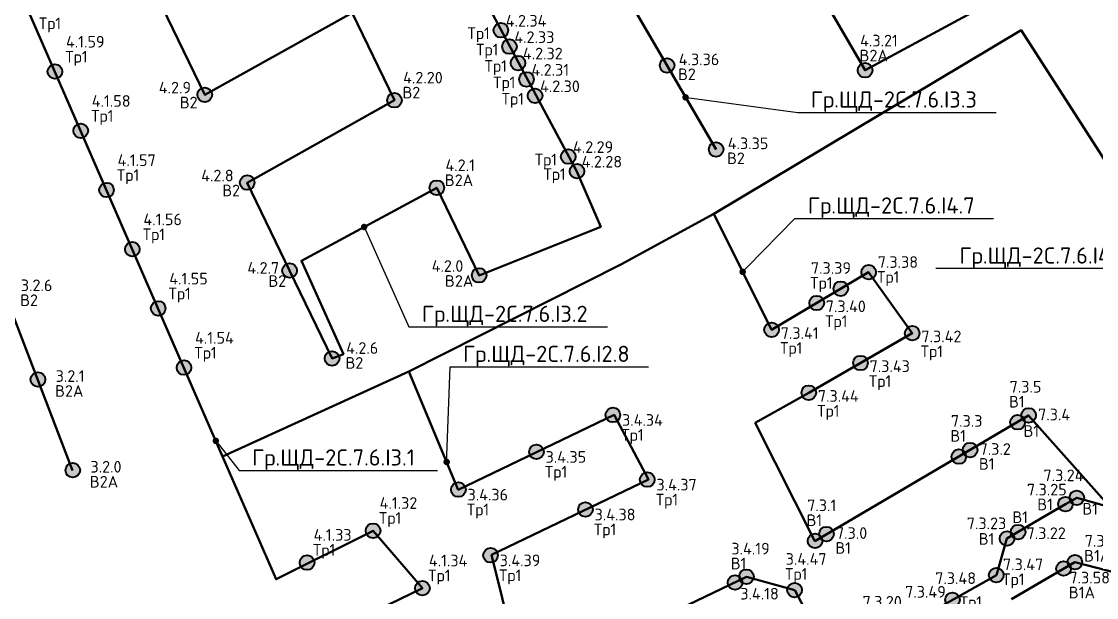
# Model space of a CAD drawing. Header units: millimetres. Extents: x -500444 to 437433, y -1435259 to 1593622.
# Drawn here: x -47246 to -30664, y -1368608 to -1359717 of the extents above; entities that cross this region are included whole.
import ezdxf
from ezdxf import colors
from ezdxf.entities.mleader import LeaderData, LeaderLine
from ezdxf.math import Vec2, Vec3

# ---------------------------------------------------------------- set-up
doc = ezdxf.new("R2010")
doc.units = ezdxf.units.MM
for name, color, linetype, lineweight in [('_Гр.ЩД-2C.7.6.I2.6', 6, 'Continuous', 50), ('_Гр.ЩД-2C.7.6.I2.8', 6, 'Continuous', 50), ('_Гр.ЩД-2C.7.6.I3.1', 6, 'Continuous', 50), ('_Гр.ЩД-2C.7.6.I3.2', 6, 'Continuous', 50), ('_Гр.ЩД-2C.7.6.I3.3', 6, 'Continuous', 50), ('_Гр.ЩД-2C.7.6.I4.7', 6, 'Continuous', 50), ('_Гр.ЩД-2C.7.6.I4.8', 6, 'Continuous', 50), ('A-ANNO-DIMS', 7, 'Continuous', 9), ('ПК', 252, 'Continuous', 30), ('Светильники аварийные', 1, 'Continuous', 40)]:
    doc.layers.add(name, color=color, linetype=linetype, lineweight=lineweight)
doc.layers.add('Вставка', color=252, linetype='Continuous')
doc.layers.add('сВЕтильники', color=7, linetype='Continuous', lineweight=40, true_color=0x0000f0)
doc.styles.add('GOST 2.304', font='')
doc.styles.add('ISOCPEUR', font='isocpeur.ttf', dxfattribs={"height": 250})
doc.styles.add('TableTextStyle', font='isocpeur.ttf', dxfattribs={"width": 0.9})
doc.styles.get('GOST 2.304').set_extended_font_data('GOST Common')
doc.linetypes.add('Truba', pattern='A,3e-05,[4,MSH_7,S=1,R=0,X=0,Y=0],-3.022072', length=3.022102)
doc.dimstyles.new('М-200', dxfattribs={"dimtxt": 400, "dimasz": 160, "dimexe": 200, "dimexo": 400, "dimgap": 50, "dimtad": 1, "dimdec": 0, "dimzin": 0, "dimdsep": 46, "dimtxsty": 'GOST 2.304', "dimblk": 'ARCHTICK', "dimcen": 180, "dimdle": 200, "dimadec": 0, "dimazin": 0, "dimtfac": 1, "dimtdec": 0, "dimtmove": 1, "dimatfit": 0, "dimfxl": 1, "dimtolj": 1, "dimtzin": 0, "dimarcsym": 0})

# ---------------------------------------------------------------- blocks, each defined once
blk = doc.blocks.new('_ArchTick')
at = {"color": 0, "linetype": 'ByBlock', "const_width": 0.15}
blk.add_lwpolyline([(-0.5, -0.5), (0.5, 0.5)], dxfattribs=at)
blk = doc.blocks.new('*D41')
at = {"layer": 'A-ANNO-DIMS', "color": 0, "lineweight": -2, "transparency": 16777216}
blk.add_arc((-165704, -113309), 107894, 270, 326, dxfattribs=at)
at = {"layer": 'Defpoints', "color": 0, "lineweight": 30, "transparency": 16777216}
for p in [(-165704, -113309), (-165704, -113309), (-75741, -173990), (-131171, -215528), (-165704, -221903)]:
    blk.add_point(p, dxfattribs=at)
at = {"layer": 'A-ANNO-DIMS', "color": 0, "lineweight": -2, "transparency": 16777216, "xscale": 160, "yscale": 160, "zscale": 160}
for p, rotation in [((-76255, -173643), 55.99999895826774), ((-165704, -221203), 179.9999981265246)]:
    blk.add_blockref('_ArchTick', p, dxfattribs=dict(at, rotation=rotation))
at = {"layer": 'A-ANNO-DIMS', "color": 0, "transparency": 16777216, "insert": (-114300, -207822), "char_height": 400, "attachment_point": 5, "rotation": 28.5412, "style": 'GOST 2.304'}
blk.add_mtext('\\A1;56,0%%D', dxfattribs=at)
blk = doc.blocks.new('A$Cab2378fa')
at = {"lineweight": 25}
h = blk.add_hatch(color=256, dxfattribs=at)
h.paths.add_polyline_path([(162, -157, 0.442338), (148, 178), (0, 0)])
h.paths.add_polyline_path([(-142, -170), (0, 0), (-163, 158, 0.430096)])
at = {"lineweight": 25, "true_color": 0xfff5f5}
h = blk.add_hatch(color=7, dxfattribs=at)
h.dxf.hatch_style = 1
h.paths.add_polyline_path([(0, 0), (-142, -170, 0.174923), (3, -222, 0.197808), (162, -157)])
h.paths.add_polyline_path([(-163, 158), (0, 0), (148, 178, 0.175398), (3, 230, 0.209014)])
blk.add_circle((3, 4), 226)
blk = doc.blocks.new('Гр.ЩД-2C.7.6.I2.6')
at = {"layer": '_Гр.ЩД-2C.7.6.I2.6', "color": 18, "true_color": 0x000000, "style": 'TableTextStyle'}
for s, p in [('В2', (40100, 22245)), ('B2A', (40637, 20844)), ('B2A', (41173, 19443))]:
    blk.add_text(s, height=180, dxfattribs=at).set_placement(p)
at = {"layer": '_Гр.ЩД-2C.7.6.I2.6', "ltscale": 100, "style": 'TableTextStyle'}
for tag, p in [('55', (28916, 39744, 6620)), ('В2', (34206, 37883)), ('ТР1', (29990, 37137)), ('В2', (31739, 36857)), ('В2', (34742, 36482)), ('ТР1', (30293, 36246)), ('В2', (32312, 35554)), ('ТР1', (30597, 35355)), ('B2A', (35279, 35082)), ('ТР1', (30900, 34464)), ('В2', (32847, 34153)), ('B2A', (35816, 33681)), ('ТР1', (31204, 33572)), ('ТР1', (31508, 32681)), ('В2', (33382, 32752)), ('В2', (36353, 32280)), ('ТР1', (31811, 31790)), ('В2', (33917, 31350)), ('ТР1', (32115, 30899)), ('В2', (36889, 30879)), ('ТР1', (32418, 30008)), ('В2', (34452, 29949)), ('В2', (37426, 29479)), ('ТР1', (32722, 29117)), ('В2', (34987, 28548)), ('ТР1', (33025, 28225)), ('B2A', (37963, 28078)), ('ТР1', (33329, 27334)), ('В2', (35522, 27146)), ('B2A', (38500, 26677)), ('ТР1', (33632, 26443)), ('В2', (36057, 25745)), ('ТР1', (33936, 25552)), ('В2', (39036, 25276)), ('ТР1', (34240, 24661)), ('В2', (36592, 24344)), ('В2', (39573, 23876)), ('ТР1', (34543, 23769)), ('ТР1', (34847, 22878)), ('В2', (37127, 22942)), ('В2', (40110, 22475)), ('ТР1', (35150, 21987)), ('В2', (37662, 21541)), ('ТР1', (35454, 21096)), ('B2A', (40647, 21074)), ('ТР1', (35757, 20205)), ('В2', (38197, 20140)), ('B2A', (41183, 19673)), ('ТР1', (36061, 19314)), ('В2', (38732, 18738)), ('ТР1', (36364, 18422))]:
    blk.add_attdef(tag, p, '', height=180, dxfattribs=at)
blk = doc.blocks.new('Гр.ЩД-2C.7.6.I2.8')
at = {"layer": '_Гр.ЩД-2C.7.6.I2.8', "color": 18, "true_color": 0x000000, "style": 'TableTextStyle'}
for s, p in [('Тр1', (49373, 20166)), ('Тр1', (48194, 19596)), ('Тр1', (49904, 19167)), ('Тр1', (46990, 19014)), ('Тр1', (48950, 18707)), ('В1', (51060, 18181)), ('Тр1', (47486, 17999)), ('Тр1', (51898, 18020))]:
    blk.add_text(s, height=180, dxfattribs=at).set_placement(p)
at = {"layer": '_Гр.ЩД-2C.7.6.I2.8', "ltscale": 100, "style": 'TableTextStyle'}
for tag, p in [('ТР1', (49383, 20396)), ('ТР1', (48204, 19826)), ('ТР1', (49914, 19397)), ('ТР1', (47000, 19244)), ('ТР1', (48960, 18937)), ('В1', (51070, 18411)), ('ТР1', (47496, 18229)), ('ТР1', (51908, 18250)), ('В1', (51207, 17715)), ('ТР1', (52350, 17420)), ('В1', (48758, 17302)), ('В1', (51546, 17104)), ('В1', (50665, 16971)), ('В1', (47810, 16853)), ('ТР1', (52697, 16767)), ('В1', (48899, 16602)), ('ТР1', (51914, 16459)), ('ТР1', (50868, 16377)), ('ТР1', (52977, 16240)), ('В1', (47960, 16155)), ('В1', (49284, 15927)), ('ТР1', (50379, 15899)), ('ТР1', (49769, 15648)), ('В1', (52185, 15592)), ('ТР1', (53299, 15637)), ('В1', (48341, 15537)), ('В1', (51185, 15252)), ('В1', (52200, 15360)), ('В1', (49106, 15211)), ('В1', (51172, 15025)), ('ТР1', (53648, 14980)), ('B1A', (49689, 14520)), ('В1', (50869, 14516)), ('В1', (52909, 14401)), ('В1', (52289, 14188)), ('B1A', (49258, 14059)), ('ТР1', (53449, 13779)), ('В1', (50843, 13688)), ('В1', (51708, 13732)), ('ТР1', (54276, 13583)), ('ТР1', (52606, 13546)), ('В1', (52132, 13337)), ('B1A', (49721, 13059)), ('ТР1', (51047, 12772)), ('ТР1', (52384, 12825)), ('B1A', (49494, 12597)), ('В1', (53439, 12706)), ('В1', (53436, 12477)), ('В1', (51424, 12313)), ('В1', (54625, 12134)), ('ТР1', (49320, 12050)), ('В1', (49986, 11826)), ('В1', (51202, 11829)), ('В1', (54241, 11628)), ('В1', (50470, 11527)), ('ТР1', (49236, 11253)), ('В1', (51603, 11115)), ('В1', (50652, 10654)), ('В1', (51690, 10394)), ('В1', (50730, 9943))]:
    blk.add_attdef(tag, p, '', height=180, dxfattribs=at)
blk = doc.blocks.new('_Dot')
at = {"color": 0, "linetype": 'ByBlock', "lineweight": -2}
blk.add_line((-0.5, 0), (-1, 0), dxfattribs=at)
at = {"color": 0, "linetype": 'ByBlock', "const_width": 0.5}
blk.add_lwpolyline([(-0.25, 0, 1), (0.25, 0, 1)], format="xyb", close=True, dxfattribs=at)
blk = doc.blocks.new('Гр.ЩД-2C.7.6.I3.1')
at = {"layer": '_Гр.ЩД-2C.7.6.I3.1', "color": 18, "true_color": 0x000000, "style": 'TableTextStyle'}
for p in [(40796, 26003), (41194, 25090), (41592, 24176), (41990, 23262), (42388, 22348), (42787, 21434), (45634, 18884), (44616, 18392), (46394, 17997)]:
    blk.add_text('Тр1', height=180, dxfattribs=at).set_placement(p)
at = {"layer": '_Гр.ЩД-2C.7.6.I3.1', "ltscale": 100, "style": 'TableTextStyle'}
for tag, p in [('ТР1', (40806, 26233)), ('ТР1', (41204, 25320)), ('ТР1', (41602, 24406)), ('ТР1', (42000, 23492)), ('ТР1', (42398, 22578)), ('ТР1', (42797, 21664)), ('ТР1', (45644, 19114)), ('ТР1', (44626, 18622)), ('ТР1', (46404, 18227)), ('ТР1', (44427, 17447)), ('В1', (45856, 15574)), ('В1', (45025, 15501)), ('В1', (48125, 15310)), ('В1', (44215, 15161)), ('ТР1', (48640, 14769)), ('В1', (43523, 14693)), ('ТР1', (45488, 14733)), ('В1', (46214, 14414)), ('ТР1', (47725, 14542)), ('В1', (45478, 14147)), ('ТР1', (47056, 14192)), ('В1', (48066, 13891)), ('В1', (44237, 13744)), ('ТР1', (45276, 13723)), ('В1', (44244, 13537)), ('ТР1', (46575, 13550)), ('В1', (47393, 13428)), ('В1', (48501, 13422)), ('В1', (45902, 13358)), ('В1', (46776, 13219)), ('В1', (49074, 13151)), ('ТР1', (44061, 12933)), ('В1', (45034, 12847)), ('ТР1', (46165, 12699)), ('В1', (45382, 12423)), ('ТР1', (45518, 12016)), ('В1', (48362, 12073)), ('В1', (49010, 11792)), ('ТР1', (46398, 11711)), ('В1', (47351, 11605)), ('В1', (47097, 11399)), ('ТР1', (48631, 11189)), ('В1', (45441, 10993)), ('ТР1', (47444, 10965)), ('В1', (45437, 10777)), ('ТР1', (46617, 10851)), ('В1', (47983, 10596)), ('В1', (47982, 10390)), ('ТР1', (45339, 10154)), ('ТР1', (47401, 9970)), ('ТР1', (44322, 9721)), ('В1', (45649, 9744)), ('В1', (46596, 9624)), ('ТР1', (47456, 9706)), ('ТР1', (45173, 9549)), ('В1', (48148, 9321)), ('ТР1', (47404, 9192)), ('В1', (48585, 9145)), ('В1', (46184, 8468)), ('В1', (47234, 8400))]:
    blk.add_attdef(tag, p, '', height=180, dxfattribs=at)
blk = doc.blocks.new('Гр.ЩД-2C.7.6.I3.2')
at = {"layer": '_Гр.ЩД-2C.7.6.I3.2', "color": 18, "true_color": 0x000000, "style": 'TableTextStyle'}
for s, p in [('Тр1', (40388, 26518)), ('Тр1', (47000, 26366)), ('Тр1', (47132, 26113)), ('Тр1', (47264, 25860)), ('Тр1', (47396, 25607)), ('В2', (45997, 25449)), ('В2', (42562, 25296)), ('Тр1', (47527, 25354)), ('Тр1', (48037, 24416)), ('B2A', (46649, 24097)), ('Тр1', (48171, 24191)), ('В2', (43217, 23939)), ('В2', (43929, 22541)), ('B2A', (46651, 22542)), ('В2', (45118, 21277))]:
    blk.add_text(s, height=180, dxfattribs=at).set_placement(p)
at = {"layer": '_Гр.ЩД-2C.7.6.I3.2', "ltscale": 100, "style": 'TableTextStyle'}
for tag, p in [('55', (38380, 44191, 6620)), ('55', (33373, 41870, 6620)), ('В2', (38327, 40463)), ('ТР1', (34830, 39449)), ('В2', (36534, 39330)), ('В2', (39484, 39200)), ('ТР1', (35221, 38629)), ('В2', (37189, 37973)), ('B2A', (40136, 37848)), ('ТР1', (35620, 37715)), ('ТР1', (36018, 36801)), ('Л2', (39422, 36679)), ('В2', (37843, 36617)), ('B2A', (40789, 36496)), ('ТР1', (36416, 35887)), ('В2', (38498, 35260)), ('В2', (41441, 35144)), ('ТР1', (36814, 34973)), ('ТР1', (37212, 34059)), ('В2', (39153, 33903)), ('В2', (42093, 33791)), ('ТР1', (37611, 33145)), ('В2', (39807, 32547)), ('В2', (42746, 32439)), ('ТР1', (38009, 32232)), ('Л2', (43167, 31691)), ('ТР1', (38407, 31318)), ('В2', (40462, 31190)), ('B2A', (43398, 31087)), ('ТР1', (38805, 30404)), ('В2', (41116, 29833)), ('B2A', (44050, 29735)), ('ТР1', (39204, 29490)), ('ТР1', (39602, 28576)), ('В2', (41771, 28476)), ('В2', (44702, 28383)), ('ТР1', (46604, 28413)), ('ТР1', (46713, 28214)), ('ТР1', (46822, 28016)), ('ТР1', (46931, 27817)), ('ТР1', (40000, 27662)), ('В2', (42425, 27120)), ('В2', (45355, 27031)), ('ТР1', (40398, 26748)), ('ТР1', (47590, 26558)), ('ТР1', (47722, 26305)), ('ТР1', (47854, 26052)), ('ТР1', (47985, 25799)), ('В2', (42238, 25526)), ('В2', (46007, 25679)), ('ТР1', (48117, 25546)), ('ТР1', (48626, 24608)), ('ТР1', (48761, 24383)), ('B2A', (46659, 24327)), ('В2', (42892, 24169)), ('В2', (43604, 22744)), ('B2A', (46446, 22772)), ('В2', (45128, 21507))]:
    blk.add_attdef(tag, p, '', height=180, dxfattribs=at)
blk = doc.blocks.new('Гр.ЩД-2C.7.6.I3.3')
at = {"layer": '_Гр.ЩД-2C.7.6.I3.3', "color": 18, "true_color": 0x000000, "style": 'TableTextStyle'}
for s, p in [('B2A', (53046, 26021)), ('В2', (50247, 25732)), ('В2', (51003, 24435))]:
    blk.add_text(s, height=180, dxfattribs=at).set_placement(p)
at = {"layer": '_Гр.ЩД-2C.7.6.I3.3', "ltscale": 100, "style": 'TableTextStyle'}
for tag, p in [('55', (42890, 46855, 6620)), ('ТР1', (44113, 44384)), ('ТР1', (44655, 43532)), ('В2', (43433, 43010)), ('ТР1', (45197, 42680)), ('ТР1', (45739, 41827)), ('В2', (44189, 41714)), ('В2', (41184, 41524)), ('ТР1', (46281, 40975)), ('B2A', (44945, 40417)), ('В2', (41940, 40227)), ('ТР1', (46824, 40122)), ('B2A', (45702, 39120)), ('ТР1', (47366, 39270)), ('В2', (42696, 38930)), ('Л1', (41448, 38754)), ('Л2', (43430, 38352)), ('ТР1', (47908, 38418)), ('В2', (46458, 37823)), ('В2', (43452, 37633)), ('ТР1', (48450, 37565)), ('ТР1', (48992, 36713)), ('В2', (47214, 36526)), ('В2', (44208, 36337)), ('ТР1', (49534, 35861)), ('В2', (47970, 35230)), ('В2', (44965, 35040)), ('ТР1', (50076, 35008)), ('ТР1', (50618, 34156)), ('B2A', (48726, 33933)), ('В2', (45721, 33743)), ('ТР1', (51161, 33303)), ('Л2', (46226, 33061)), ('B2A', (49482, 32636)), ('В2', (46477, 32446)), ('ТР1', (51703, 32451)), ('ТР1', (52245, 31599)), ('В2', (50238, 31339)), ('В2', (47223, 31169)), ('ТР1', (52787, 30746)), ('Л1', (45883, 30531)), ('В2', (50994, 30042)), ('В2', (47989, 29853)), ('ТР1', (53329, 29894)), ('ТР1', (53871, 29041)), ('В2', (51750, 28745)), ('В2', (48745, 28556)), ('ТР1', (54413, 28189)), ('B2A', (52507, 27449)), ('В2', (49501, 27259)), ('ТР1', (54955, 27337)), ('B2A', (53056, 26251)), ('В2', (50257, 25962)), ('В2', (51013, 24665))]:
    blk.add_attdef(tag, p, '', height=180, dxfattribs=at)
blk = doc.blocks.new('Гр.ЩД-2C.7.6.I4.7')
at = {"layer": '_Гр.ЩД-2C.7.6.I4.7', "color": 18, "true_color": 0x000000, "style": 'TableTextStyle'}
for s, p in [('Тр1', (53067, 22604)), ('Тр1', (52037, 22512)), ('Тр1', (52266, 21921)), ('Тр1', (51571, 21508)), ('Тр1', (53740, 21456)), ('Тр1', (52942, 20996)), ('В1', (55102, 20679)), ('Тр1', (52144, 20537)), ('В1', (55326, 20226)), ('В1', (54197, 20151)), ('В1', (54638, 19718)), ('В1', (55538, 19093)), ('В1', (55154, 18896)), ('В1', (56233, 19026)), ('В1', (51979, 18849)), ('В1', (54635, 18561)), ('В1', (52423, 18421)), ('B1A', (56260, 18301)), ('Тр1', (54998, 17938)), ('B1A', (56024, 17733)), ('Тр1', (54343, 17586))]:
    blk.add_text(s, height=180, dxfattribs=at).set_placement(p)
at = {"layer": '_Гр.ЩД-2C.7.6.I4.7', "ltscale": 100, "style": 'TableTextStyle'}
for tag, p in [('ТР1', (52047, 22742)), ('ТР1', (53077, 22834)), ('ТР1', (52276, 22151)), ('ТР1', (51581, 21738)), ('ТР1', (53750, 21686)), ('ТР1', (52952, 21226)), ('В1', (55112, 20909)), ('ТР1', (52154, 20767)), ('В1', (55551, 20480)), ('В1', (54207, 20381)), ('В1', (54648, 19948)), ('В1', (55634, 19541)), ('В1', (55379, 19321)), ('ТР1', (56762, 19272)), ('В1', (51989, 19079)), ('В1', (54451, 18801)), ('В1', (52433, 18651)), ('В1', (55373, 18649)), ('B1A', (56270, 18531)), ('В1', (57178, 18249)), ('ТР1', (55008, 18168)), ('ТР1', (53963, 17955)), ('B1A', (56034, 17963)), ('ТР1', (53499, 17743)), ('В1', (57690, 17743)), ('В1', (52843, 17590)), ('В1', (52271, 17446)), ('В1', (58832, 17399)), ('В1', (54719, 17309)), ('В1', (57935, 17248)), ('ТР1', (53430, 17077)), ('В1', (55602, 17177)), ('В1', (54206, 16999)), ('В1', (55810, 16736)), ('B1A', (57203, 16775)), ('В1', (52493, 16598)), ('В1', (53502, 16580)), ('ТР1', (58439, 16578)), ('B1A', (56496, 16468)), ('В1', (57467, 15952)), ('В1', (58247, 15973)), ('В1', (54968, 15586)), ('ТР1', (56409, 15581)), ('В1', (55834, 15441)), ('В1', (57348, 15322)), ('В1', (54098, 14989)), ('ТР1', (55067, 15001)), ('В1', (56694, 15006)), ('В1', (53759, 14774)), ('ТР1', (55862, 14795)), ('В1', (58037, 14735)), ('ТР1', (55038, 14434)), ('В1', (58980, 14514)), ('В1', (57137, 14196)), ('В1', (53945, 14008)), ('В1', (54916, 13986)), ('В1', (58067, 13980)), ('ТР1', (54401, 13219)), ('ТР1', (54555, 12654)), ('В1', (55629, 12610)), ('В1', (55037, 12313))]:
    blk.add_attdef(tag, p, '', height=180, dxfattribs=at)
blk = doc.blocks.new('Оси200')
at = {"layer": 'A-ANNO-DIMS', "color": 253}
dim = blk.add_angular_dim_2l(base=(-131171, -215527.9), line1=((-165703.8, -113309.3), (-75741.3, -173989.8)), line2=((-165703.8, -113309.3), (-165703.8, -221903.3)), text='56,0%%D', dimstyle='М-200', override={"dimadec": 2, "dimtmove": 2}, dxfattribs=at)
dim.commit()
dim.dimension.update_dxf_attribs({"geometry": '*D41', "text_midpoint": (-114299.5, -207822), "dimtype": 130})
blk = doc.blocks.new('A$C20f07326')
at = {"layer": 'A-ANNO-DIMS', "color": 253}
blk.add_blockref('Оси200', (404603.7, 213803.6), dxfattribs=at)

msp = doc.modelspace()

# ---------------------------------------------------------------- block references
at = {"layer": 'Вставка', "linetype": 'Truba', "lineweight": 30, "ltscale": 100}
msp.add_blockref('A$C20f07326', (-318166, -1386354), dxfattribs=at)

# ---------------------------------------------------------------- next in the draw order: linework, layer by layer
at = {"layer": '_Гр.ЩД-2C.7.6.I2.6', "ltscale": 100}
msp.add_lwpolyline([(-64222, -1334555), (-63394, -1337709), (-61990, -1337234), (-61480, -1338950), (-58810, -1346835), (-57529, -1349215), (-51135, -1367932), (-51020, -1368280), (-48905, -1367576), (-55863, -1349361), (-53434, -1348434), (-46457, -1366645)], dxfattribs=at)
at = {"layer": '_Гр.ЩД-2C.7.6.I2.8', "ltscale": 100}
msp.add_lwpolyline([(-64222, -1334555), (-63394, -1337709), (-61987, -1337243), (-57897, -1335775), (-57195, -1337490), (-53913, -1344979), (-52704, -1346781), (-44741, -1365061), (-44144, -1366432), (-41272, -1365118), (-40509, -1366944), (-38106, -1365790), (-37575, -1366788), (-39995, -1367947), (-39502, -1369941), (-36065, -1368289), (-35320, -1368494), (-34879, -1369324)], dxfattribs=at)
at = {"layer": '_Гр.ЩД-2C.7.6.I3.1', "ltscale": 100}
msp.add_lwpolyline([(-64222, -1334555), (-63394, -1337709), (-57897, -1335775), (-57192, -1337486), (-53913, -1344979), (-52704, -1346781), (-44144, -1366432), (-43319, -1368325), (-41823, -1367577), (-41063, -1368464), (-42430, -1369125)], dxfattribs=at)
at = {"layer": '_Гр.ЩД-2C.7.6.I3.2', "ltscale": 100}
msp.add_lwpolyline([(-48015, -1347413), (-47060, -1349400), (-47120, -1349740), (-46823, -1349872), (-46710, -1350115), (-44101, -1355525), (-42574, -1358691), (-40837, -1357998), (-38679, -1362030), (-38310, -1362886), (-40187, -1363636), (-40840, -1362283), (-42929, -1363411), (-42281, -1364850), (-42455, -1364918), (-43110, -1363561), (-43765, -1362205), (-41493, -1360933), (-42146, -1359581), (-44419, -1360848), (-45075, -1359493), (-50965, -1347281)], dxfattribs=at)
at = {"layer": '_Гр.ЩД-2C.7.6.I3.3', "ltscale": 100}
msp.add_lwpolyline([(-64222, -1334555), (-63394, -1337709), (-57897, -1335775), (-53775, -1333801), (-50149, -1331679), (-49179, -1333145), (-44807, -1339855), (-43439, -1341984), (-32598, -1359034), (-32337, -1359445), (-34234, -1360470), (-44064, -1343611), (-46362, -1344835), (-45222, -1346790), (-46416, -1347559), (-45149, -1346917), (-40621, -1354681), (-41966, -1355900), (-40541, -1354819), (-36533, -1361694)], dxfattribs=at)
at = {"layer": '_Гр.ЩД-2C.7.6.I4.7', "ltscale": 100}
for points in [[(-64222, -1334555), (-63394, -1337709), (-57897, -1335775), (-53913, -1344979), (-52704, -1346781), (-44144, -1366432), (-41272, -1365118), (-38002, -1363466), (-36568, -1362686), (-35676, -1364475), (-34179, -1363587), (-33506, -1364528), (-35102, -1365447), (-35928, -1365912), (-35007, -1367736), (-31711, -1365797), (-30454, -1367211), (-30968, -1367068), (-31143, -1367166), (-31524, -1367389), (-32045, -1367697), (-32209, -1368262), (-33807, -1369165)], [(-31973, -1368631), (-30999, -1368063), (-29642, -1368413), (-29541, -1368585), (-28393, -1369059)]]:
    msp.add_lwpolyline(points, dxfattribs=at)
at = {"layer": '_Гр.ЩД-2C.7.6.I4.8', "ltscale": 100}
msp.add_lwpolyline([(-64222, -1334555), (-63394, -1337709), (-61996, -1337217), (-57897, -1335775), (-53913, -1344979), (-52704, -1346781), (-44144, -1366432), (-41272, -1365118), (-38002, -1363466), (-36568, -1362686), (-31824, -1359851), (-29396, -1363640)], dxfattribs=at)

# ---------------------------------------------------------------- next in the draw order: block references
at = {"layer": '_Гр.ЩД-2C.7.6.I2.6'}
ref = msp.add_blockref('Гр.ЩД-2C.7.6.I2.6', (-87366, -1386354), dxfattribs=at)
ref.add_attrib('B2A', '3.2.0', (-46182, -1366680), dxfattribs={"ltscale": 100, "height": 180, "style": 'TableTextStyle'})
ref.add_attrib('B2A', '3.2.1', (-46719, -1365280), dxfattribs={"ltscale": 100, "height": 180, "style": 'TableTextStyle'})
ref.add_attrib('В2', '3.2.6', (-47256, -1363879), dxfattribs={"ltscale": 100, "height": 180, "style": 'TableTextStyle'})
at = {"layer": '_Гр.ЩД-2C.7.6.I2.8'}
ref = msp.add_blockref('Гр.ЩД-2C.7.6.I2.8', (-87366, -1386354), dxfattribs=at)
ref.add_attrib('В1', '3.4.18', (-36159, -1368639), dxfattribs={"ltscale": 100, "height": 180, "style": 'TableTextStyle'})
ref.add_attrib('В1', '3.4.19', (-36296, -1367943), dxfattribs={"ltscale": 100, "height": 180, "style": 'TableTextStyle'})
ref.add_attrib('ТР1', '3.4.34', (-37983, -1365958), dxfattribs={"ltscale": 100, "height": 180, "style": 'TableTextStyle'})
ref.add_attrib('ТР1', '3.4.35', (-39162, -1366528), dxfattribs={"ltscale": 100, "height": 180, "style": 'TableTextStyle'})
ref.add_attrib('ТР1', '3.4.36', (-40366, -1367110), dxfattribs={"ltscale": 100, "height": 180, "style": 'TableTextStyle'})
ref.add_attrib('ТР1', '3.4.37', (-37452, -1366956), dxfattribs={"ltscale": 100, "height": 180, "style": 'TableTextStyle'})
ref.add_attrib('ТР1', '3.4.38', (-38406, -1367417), dxfattribs={"ltscale": 100, "height": 180, "style": 'TableTextStyle'})
ref.add_attrib('ТР1', '3.4.39', (-39870, -1368125), dxfattribs={"ltscale": 100, "height": 180, "style": 'TableTextStyle'})
ref.add_attrib('ТР1', '3.4.47', (-35458, -1368103), dxfattribs={"ltscale": 100, "height": 180, "style": 'TableTextStyle'})
at = {"layer": '_Гр.ЩД-2C.7.6.I3.1'}
ref = msp.add_blockref('Гр.ЩД-2C.7.6.I3.1', (-87366, -1386354), dxfattribs=at)
ref.add_attrib('ТР1', '4.1.32', (-41722, -1367239), dxfattribs={"ltscale": 100, "height": 180, "style": 'TableTextStyle'})
ref.add_attrib('ТР1', '4.1.33', (-42740, -1367731), dxfattribs={"ltscale": 100, "height": 180, "style": 'TableTextStyle'})
ref.add_attrib('ТР1', '4.1.34', (-40962, -1368127), dxfattribs={"ltscale": 100, "height": 180, "style": 'TableTextStyle'})
ref.add_attrib('ТР1', '4.1.54', (-44569, -1364690), dxfattribs={"ltscale": 100, "height": 180, "style": 'TableTextStyle'})
ref.add_attrib('ТР1', '4.1.55', (-44967, -1363776), dxfattribs={"ltscale": 100, "height": 180, "style": 'TableTextStyle'})
ref.add_attrib('ТР1', '4.1.56', (-45365, -1362862), dxfattribs={"ltscale": 100, "height": 180, "style": 'TableTextStyle'})
ref.add_attrib('ТР1', '4.1.57', (-45764, -1361948), dxfattribs={"ltscale": 100, "height": 180, "style": 'TableTextStyle'})
ref.add_attrib('ТР1', '4.1.58', (-46162, -1361034), dxfattribs={"ltscale": 100, "height": 180, "style": 'TableTextStyle'})
ref.add_attrib('ТР1', '4.1.59', (-46560, -1360120), dxfattribs={"ltscale": 100, "height": 180, "style": 'TableTextStyle'})
at = {"layer": '_Гр.ЩД-2C.7.6.I3.2'}
ref = msp.add_blockref('Гр.ЩД-2C.7.6.I3.2', (-87366, -1386354), dxfattribs=at)
ref.add_attrib('ТР1', '4.2.28', (-38605, -1361971), dxfattribs={"ltscale": 100, "height": 180, "style": 'TableTextStyle'})
ref.add_attrib('ТР1', '4.2.29', (-38739, -1361745), dxfattribs={"ltscale": 100, "height": 180, "style": 'TableTextStyle'})
ref.add_attrib('ТР1', '4.2.30', (-39248, -1360807), dxfattribs={"ltscale": 100, "height": 180, "style": 'TableTextStyle'})
ref.add_attrib('ТР1', '4.2.31', (-39380, -1360554), dxfattribs={"ltscale": 100, "height": 180, "style": 'TableTextStyle'})
ref.add_attrib('ТР1', '4.2.32', (-39512, -1360302), dxfattribs={"ltscale": 100, "height": 180, "style": 'TableTextStyle'})
ref.add_attrib('ТР1', '4.2.33', (-39644, -1360049), dxfattribs={"ltscale": 100, "height": 180, "style": 'TableTextStyle'})
ref.add_attrib('ТР1', '4.2.34', (-39776, -1359796), dxfattribs={"ltscale": 100, "height": 180, "style": 'TableTextStyle'})
ref.add_attrib('B2A', '4.2.0', (-40919, -1363581), dxfattribs={"ltscale": 100, "height": 180, "style": 'TableTextStyle'})
ref.add_attrib('B2A', '4.2.1', (-40706, -1362026), dxfattribs={"ltscale": 100, "height": 180, "style": 'TableTextStyle'})
ref.add_attrib('В2', '4.2.6', (-42238, -1364847), dxfattribs={"ltscale": 100, "height": 180, "style": 'TableTextStyle'})
ref.add_attrib('В2', '4.2.7', (-43762, -1363610), dxfattribs={"ltscale": 100, "height": 180, "style": 'TableTextStyle'})
ref.add_attrib('В2', '4.2.8', (-44474, -1362185), dxfattribs={"ltscale": 100, "height": 180, "style": 'TableTextStyle'})
ref.add_attrib('В2', '4.2.9', (-45128, -1360828), dxfattribs={"ltscale": 100, "height": 180, "style": 'TableTextStyle'})
ref.add_attrib('В2', '4.2.20', (-41359, -1360674), dxfattribs={"ltscale": 100, "height": 180, "style": 'TableTextStyle'})
at = {"layer": '_Гр.ЩД-2C.7.6.I3.3'}
ref = msp.add_blockref('Гр.ЩД-2C.7.6.I3.3', (-87366, -1386354), dxfattribs=at)
ref.add_attrib('B2A', '4.3.21', (-34310, -1360102), dxfattribs={"ltscale": 100, "height": 180, "style": 'TableTextStyle'})
ref.add_attrib('В2', '4.3.35', (-36352, -1361688), dxfattribs={"ltscale": 100, "height": 180, "style": 'TableTextStyle'})
ref.add_attrib('В2', '4.3.36', (-37108, -1360392), dxfattribs={"ltscale": 100, "height": 180, "style": 'TableTextStyle'})
at = {"layer": '_Гр.ЩД-2C.7.6.I4.7'}
ref = msp.add_blockref('Гр.ЩД-2C.7.6.I4.7', (-87116, -1386354), dxfattribs=at)
ref.add_attrib('В1', '7.3.0', (-34683, -1367703), dxfattribs={"ltscale": 100, "height": 180, "style": 'TableTextStyle'})
ref.add_attrib('В1', '7.3.1', (-35127, -1367275), dxfattribs={"ltscale": 100, "height": 180, "style": 'TableTextStyle'})
ref.add_attrib('В1', '7.3.2', (-32468, -1366406), dxfattribs={"ltscale": 100, "height": 180, "style": 'TableTextStyle'})
ref.add_attrib('В1', '7.3.3', (-32909, -1365972), dxfattribs={"ltscale": 100, "height": 180, "style": 'TableTextStyle'})
ref.add_attrib('В1', '7.3.4', (-31565, -1365873), dxfattribs={"ltscale": 100, "height": 180, "style": 'TableTextStyle'})
ref.add_attrib('В1', '7.3.5', (-32004, -1365445), dxfattribs={"ltscale": 100, "height": 180, "style": 'TableTextStyle'})
ref.add_attrib('В1', '7.3.20', (-34272, -1368764), dxfattribs={"ltscale": 100, "height": 180, "style": 'TableTextStyle'})
ref.add_attrib('В1', '7.3.22', (-31743, -1367705), dxfattribs={"ltscale": 100, "height": 180, "style": 'TableTextStyle'})
ref.add_attrib('В1', '7.3.23', (-32665, -1367553), dxfattribs={"ltscale": 100, "height": 180, "style": 'TableTextStyle'})
ref.add_attrib('В1', '7.3.24', (-31482, -1366812), dxfattribs={"ltscale": 100, "height": 180, "style": 'TableTextStyle'})
ref.add_attrib('В1', '7.3.25', (-31737, -1367032), dxfattribs={"ltscale": 100, "height": 180, "style": 'TableTextStyle'})
ref.add_attrib('B1A', '7.3.57', (-30845, -1367823), dxfattribs={"ltscale": 100, "height": 180, "style": 'TableTextStyle'})
ref.add_attrib('B1A', '7.3.58', (-31082, -1368391), dxfattribs={"ltscale": 100, "height": 180, "style": 'TableTextStyle'})
ref.add_attrib('ТР1', '7.3.38', (-34038, -1363520), dxfattribs={"ltscale": 100, "height": 180, "style": 'TableTextStyle'})
ref.add_attrib('ТР1', '7.3.39', (-35069, -1363612), dxfattribs={"ltscale": 100, "height": 180, "style": 'TableTextStyle'})
ref.add_attrib('ТР1', '7.3.40', (-34840, -1364203), dxfattribs={"ltscale": 100, "height": 180, "style": 'TableTextStyle'})
ref.add_attrib('ТР1', '7.3.41', (-35535, -1364616), dxfattribs={"ltscale": 100, "height": 180, "style": 'TableTextStyle'})
ref.add_attrib('ТР1', '7.3.42', (-33365, -1364668), dxfattribs={"ltscale": 100, "height": 180, "style": 'TableTextStyle'})
ref.add_attrib('ТР1', '7.3.43', (-34164, -1365127), dxfattribs={"ltscale": 100, "height": 180, "style": 'TableTextStyle'})
ref.add_attrib('ТР1', '7.3.44', (-34962, -1365587), dxfattribs={"ltscale": 100, "height": 180, "style": 'TableTextStyle'})
ref.add_attrib('ТР1', '7.3.47', (-32107, -1368186), dxfattribs={"ltscale": 100, "height": 180, "style": 'TableTextStyle'})
ref.add_attrib('ТР1', '7.3.48', (-33152, -1368399), dxfattribs={"ltscale": 100, "height": 180, "style": 'TableTextStyle'})
ref.add_attrib('ТР1', '7.3.49', (-33616, -1368610), dxfattribs={"ltscale": 100, "height": 180, "style": 'TableTextStyle'})
at = {"layer": 'сВЕтильники', "ltscale": 100, "xscale": 0.5, "yscale": 0.5, "zscale": 0.5}
for p in [(-39853, -1359855), (-39721, -1360107), (-39589, -1360360), (-37289, -1360397), (-46732, -1360492), (-39458, -1360613), (-44421, -1360850), (-41495, -1360935), (-39326, -1360866), (-46334, -1361406), (-38814, -1361805), (-36533, -1361694), (-38679, -1362030), (-43766, -1362206), (-45936, -1362320), (-45538, -1363234), (-43112, -1363563), (-34180, -1363589), (-34610, -1363844), (-34982, -1364064), (-45139, -1364147), (-35677, -1364477), (-33508, -1364530), (-42457, -1364920), (-44741, -1365061), (-34306, -1364990), (-35104, -1365449), (-38126, -1365792), (-31883, -1365905), (-31713, -1365799), (-39305, -1366362), (-32789, -1366435), (-32616, -1366334), (-40509, -1366944), (-37595, -1366790), (-30970, -1367070), (-38549, -1367251), (-31144, -1367168), (-41825, -1367579), (-31876, -1367599), (-35007, -1367736), (-34831, -1367630), (-32046, -1367699), (-42843, -1368071), (-40013, -1367958), (-32211, -1368264), (-36241, -1368379), (-36065, -1368289), (-41064, -1368466), (-35322, -1368496), (-32888, -1368647)]:
    msp.add_blockref('A$Cab2378fa', p, dxfattribs=at)
at = {"layer": 'Светильники аварийные', "ltscale": 100, "xscale": 0.5, "yscale": 0.5, "zscale": 0.5}
for p in [(-34236, -1360472), (-40841, -1362285), (-40189, -1363637), (-46994, -1365245), (-46457, -1366645), (-30999, -1368063), (-31173, -1368163)]:
    msp.add_blockref('A$Cab2378fa', p, dxfattribs=at)

# ---------------------------------------------------------------- next in the draw order: leaders
at = {"layer": '_Гр.ЩД-2C.7.6.I2.8'}
ml = msp.add_multileader_mtext('Standard', dxfattribs=at)
ml.set_content('Гр.ЩД-2C.7.6.I2.8', color=256, style='ISOCPEUR')
ml.set_leader_properties()
ml.set_arrow_properties(name='DOT')
ml.build(insert=Vec2(0, 0))
ml.multileader.update_dxf_attribs({"has_dogleg": 0, "text_left_attachment_type": 6, "text_right_attachment_type": 6, "arrow_head_size": 100})
ctx = ml.context
ctx.base_point, ctx.char_height, ctx.arrow_head_size, ctx.landing_gap_size, ctx.plane_origin = Vec3(-40636, -1365047), 250, 100, 200, Vec3(47533, -1237553)
ctx.left_attachment, ctx.right_attachment = 6, 6
notes = []
notes.append((ctx, [(0, (1, 1, 0), (-40644, -1365047), (1, 0), 8, [(1, [(-40688, -1366516)], 0, [])])]))
ctx.mtext.insert, ctx.mtext.flow_direction = Vec3(-40436, -1364722), 5
at = {"layer": '_Гр.ЩД-2C.7.6.I3.1'}
ml = msp.add_multileader_mtext('Standard', dxfattribs=at)
ml.set_content('Гр.ЩД-2C.7.6.I3.1', color=256, style='ISOCPEUR')
ml.set_leader_properties()
ml.set_arrow_properties(name='DOT')
ml.build(insert=Vec2(0, 0))
ml.multileader.update_dxf_attribs({"has_dogleg": 0, "text_left_attachment_type": 6, "text_right_attachment_type": 6, "arrow_head_size": 100})
ctx = ml.context
ctx.base_point, ctx.char_height, ctx.arrow_head_size, ctx.landing_gap_size, ctx.plane_origin = Vec3(-43890, -1366646), 250, 100, 200, Vec3(44280, -1239152)
ctx.left_attachment, ctx.right_attachment = 6, 6
notes.append((ctx, [(0, (1, 1, 0), (-43898, -1366646), (1, 0), 8, [(1, [(-44249, -1366190)], 0, [])])]))
ctx.mtext.insert, ctx.mtext.flow_direction = Vec3(-43690, -1366321), 5
at = {"layer": '_Гр.ЩД-2C.7.6.I3.2'}
ml = msp.add_multileader_mtext('Standard', dxfattribs=at)
ml.set_content('Гр.ЩД-2C.7.6.I3.2', color=256, style='ISOCPEUR')
ml.set_leader_properties()
ml.set_arrow_properties(name='DOT')
ml.build(insert=Vec2(0, 0))
ml.multileader.update_dxf_attribs({"has_dogleg": 0, "text_left_attachment_type": 6, "text_right_attachment_type": 6, "arrow_head_size": 100})
ctx = ml.context
ctx.base_point, ctx.char_height, ctx.arrow_head_size, ctx.landing_gap_size, ctx.plane_origin = Vec3(-41271, -1364429), 250, 100, 200, Vec3(46898, -1236610)
ctx.left_attachment, ctx.right_attachment = 6, 6
notes.append((ctx, [(0, (1, 1, 0), (-41279, -1364429), (1, 0), 8, [(1, [(-41961, -1362889)], 0, [])])]))
ctx.mtext.insert, ctx.mtext.flow_direction = Vec3(-41071, -1364104), 5
at = {"layer": '_Гр.ЩД-2C.7.6.I3.3'}
ml = msp.add_multileader_mtext('Standard', dxfattribs=at)
ml.set_content('Гр.ЩД-2C.7.6.I3.3', color=256, style='ISOCPEUR')
ml.set_leader_properties()
ml.set_arrow_properties(name='DOT')
ml.build(insert=Vec2(0, 0))
ml.multileader.update_dxf_attribs({"has_dogleg": 0, "text_left_attachment_type": 6, "text_right_attachment_type": 6, "arrow_head_size": 100})
ctx = ml.context
ctx.base_point, ctx.char_height, ctx.arrow_head_size, ctx.landing_gap_size, ctx.plane_origin = Vec3(-35272, -1361121), 250, 100, 200, Vec3(52897, -1234215)
ctx.left_attachment, ctx.right_attachment = 6, 6
notes.append((ctx, [(0, (1, 1, 0), (-35280, -1361121), (1, 0), 8, [(1, [(-37003, -1360888)], 0, [])])]))
ctx.mtext.insert, ctx.mtext.flow_direction = Vec3(-35072, -1360796), 5
at = {"layer": '_Гр.ЩД-2C.7.6.I4.7'}
ml = msp.add_multileader_mtext('Standard', dxfattribs=at)
ml.set_content('Гр.ЩД-2C.7.6.I4.7', color=256, style='ISOCPEUR')
ml.set_leader_properties()
ml.set_arrow_properties(name='DOT')
ml.build(insert=Vec2(0, 0))
ml.multileader.update_dxf_attribs({"has_dogleg": 0, "text_left_attachment_type": 6, "text_right_attachment_type": 6, "arrow_head_size": 100})
ctx = ml.context
ctx.base_point, ctx.char_height, ctx.arrow_head_size, ctx.landing_gap_size, ctx.plane_origin = Vec3(-35317, -1362757), 250, 100, 200, Vec3(52852, -1235852)
ctx.left_attachment, ctx.right_attachment = 6, 6
notes.append((ctx, [(0, (1, 1, 0), (-35325, -1362757), (1, 0), 8, [(1, [(-36122, -1363581)], 0, [])])]))
ctx.mtext.insert, ctx.mtext.flow_direction = Vec3(-35117, -1362432), 5
at = {"layer": '_Гр.ЩД-2C.7.6.I4.8'}
ml = msp.add_multileader_mtext('Standard', dxfattribs=at)
ml.set_content('Гр.ЩД-2C.7.6.I4.8', color=256, style='ISOCPEUR')
ml.set_leader_properties()
ml.set_arrow_properties(name='DOT')
ml.build(insert=Vec2(0, 0))
ml.multileader.update_dxf_attribs({"has_dogleg": 0, "text_left_attachment_type": 6, "text_right_attachment_type": 6, "arrow_head_size": 100})
ctx = ml.context
ctx.base_point, ctx.char_height, ctx.arrow_head_size, ctx.landing_gap_size, ctx.plane_origin = Vec3(-32979, -1363529), 250, 100, 200, Vec3(58938, -1235415)
ctx.left_attachment, ctx.right_attachment = 6, 6
notes.append((ctx, [(1, (1, 1, 0), (-30071, -1363529), (-1, 0), 8, [(1, [(-29807, -1362998)], 0, [])])]))
ctx.mtext.insert, ctx.mtext.flow_direction = Vec3(-32779, -1363204), 5
for ctx, leaders in notes:
    for number, flags, end, landing, length, lines in leaders:
        leader = LeaderData()
        leader.index, (leader.has_last_leader_line, leader.has_dogleg_vector, leader.attachment_direction) = number, flags
        leader.last_leader_point, leader.dogleg_vector, leader.dogleg_length = Vec3(end), Vec3(landing), length
        for number, points, colour, breaks in lines:
            line = LeaderLine()
            line.index, line.vertices, line.color, line.breaks = number, Vec3.list(points), colors.encode_raw_color(colour), breaks
            leader.lines.append(line)
        ctx.leaders.append(leader)

doc.saveas('drawing.dxf')
